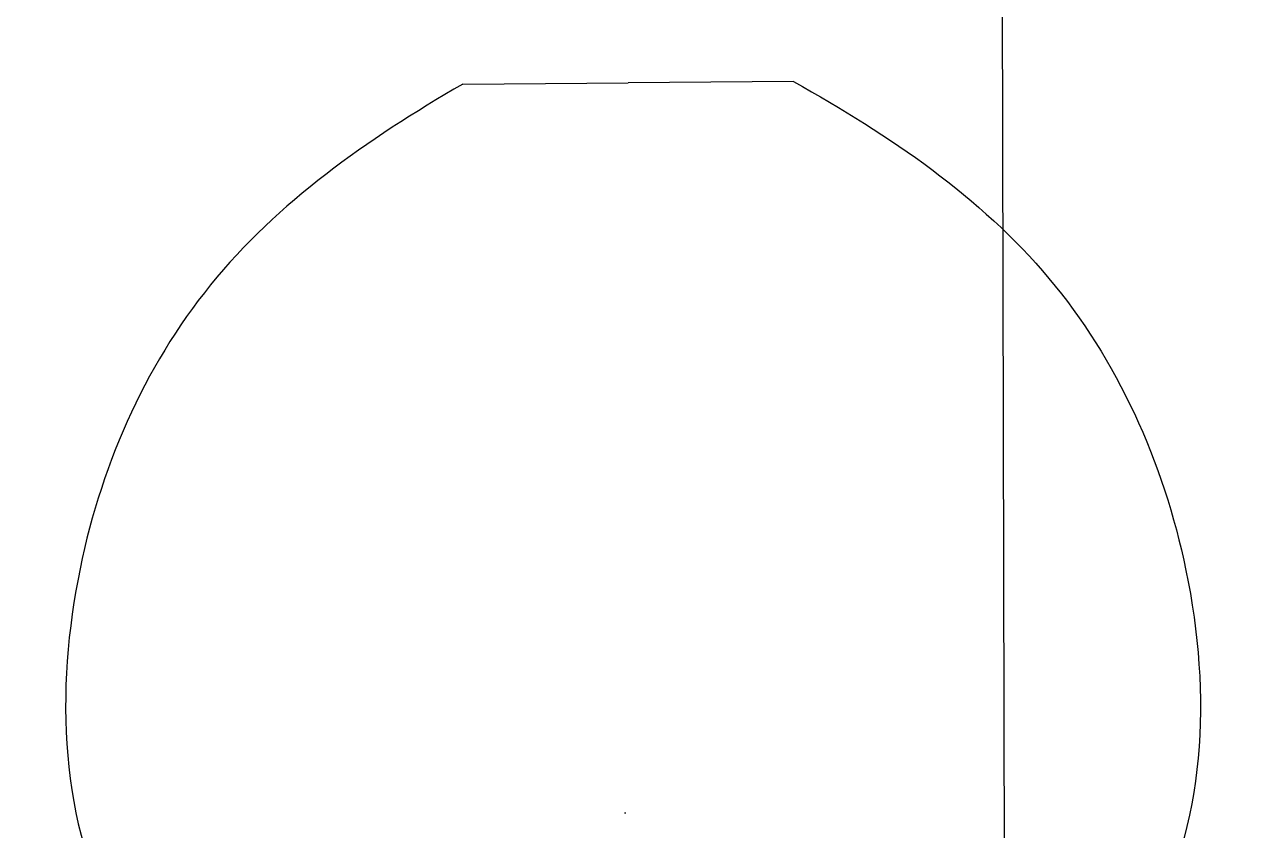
# Model space of a CAD drawing. Header units: metres. Extents: x 324293 to 653279, y 3585589 to 7191434.
# Drawn here: x 334583.2607 to 334583.725, y 3600499.9259 to 3600500.2284 of the extents above; entities that cross this region are included whole.
import ezdxf

# ---------------------------------------------------------------- set-up
doc = ezdxf.new("R2010")
doc.units = ezdxf.units.M
doc.layers.add('cahman', color=80, linetype='Continuous')
doc.layers.add('Tir bargh', color=10, linetype='Continuous')
pattern_1 = [(37.949870306, (28282.7474, -2517.6114), (-0.0781201379, 1.9262697745), [0, -1.52, 0, -1.7, 0, -1.625]), (7.94987031, (28282.7474, -2517.6114), (1.7475636851, 2.8359547187), [0, -0.82, 0, -1.37, 0, -0.525]), (327.949870306, (28281.5175, -2517.6211), (3.1140014368, 0.0301099917), [0, -0.5, 0, -1.8, 0, -2.35]), (317.94987031, (28281.5175, -2517.621), (2.9991427517, 0.901251527), [0, -0.25, 0, -1.18, 0, -1.35])]

# ---------------------------------------------------------------- blocks, each defined once
blk = doc.blocks.new('E')
at = {"layer": 'Tir bargh'}
for p, q in [((-0.07015, 5.44776), (-0.07436, 4.66203)), ((-0.87462, 5.25246), (-0.85153, 5.25246)), ((-0.82844, 5.25246), (-0.85153, 5.25246))]:
    blk.add_line(p, q, dxfattribs=at)
for points in [[(-0.87462, 5.25246, -0.28802), (-0.88809, 5.24478, -0.28802), (-0.91298, 5.22766, -0.28802), (-0.93305, 5.18308, -0.28802), (-0.93073, 5.13117, -0.28802), (-0.89013, 5.10358, -0.28802), (-0.86325, 5.10253, -0.28802), (-0.85153, 5.10207, -0.28802)], [(-0.82844, 5.25246, -0.28802), (-0.81497, 5.24478, -0.28802), (-0.79008, 5.22766, -0.28802), (-0.77001, 5.18308, -0.28802), (-0.77233, 5.13117, -0.28802), (-0.81293, 5.10358, -0.28802), (-0.83981, 5.10253, -0.28802), (-0.85153, 5.10207, -0.28802)]]:
    blk.add_open_spline(points, degree=3, knots=[0.28987, 0.28987, 0.28987, 0.28987, 0.908816, 1.521914, 2.211913, 2.829368, 3.306397, 3.306397, 3.306397, 3.306397], dxfattribs=at)
at = {"layer": 'Tir bargh', "invisible_edges": 15}
for points in [[(-0.87349, 5.25246, -0.28089), (-0.88262, 5.24668, -0.27792), (-0.88404, 5.24668, -0.28461), (-0.87449, 5.25246, -0.28561)], [(-0.87449, 5.25246, -0.28561), (-0.88404, 5.24668, -0.28461), (-0.88404, 5.24668, -0.29144), (-0.87449, 5.25246, -0.29044)], [(-0.87449, 5.25246, -0.29044), (-0.88404, 5.24668, -0.29144), (-0.88262, 5.24668, -0.29813), (-0.87349, 5.25246, -0.29516)], [(-0.87153, 5.25246, -0.27648), (-0.87984, 5.24668, -0.27168), (-0.88262, 5.24668, -0.27792), (-0.87349, 5.25246, -0.28089)], [(-0.87349, 5.25246, -0.29516), (-0.88262, 5.24668, -0.29813), (-0.87984, 5.24668, -0.30437), (-0.87153, 5.25246, -0.29957)], [(-0.86869, 5.25246, -0.27257), (-0.87583, 5.24668, -0.26615), (-0.87984, 5.24668, -0.27168), (-0.87153, 5.25246, -0.27648)], [(-0.87153, 5.25246, -0.29957), (-0.87984, 5.24668, -0.30437), (-0.87583, 5.24668, -0.3099), (-0.86869, 5.25246, -0.30348)], [(-0.8651, 5.25246, -0.26934), (-0.87075, 5.24668, -0.26158), (-0.87583, 5.24668, -0.26615), (-0.86869, 5.25246, -0.27257)], [(-0.86869, 5.25246, -0.30348), (-0.87583, 5.24668, -0.3099), (-0.87075, 5.24668, -0.31447), (-0.8651, 5.25246, -0.30671)], [(-0.86092, 5.25246, -0.26693), (-0.86483, 5.24668, -0.25816), (-0.87075, 5.24668, -0.26158), (-0.8651, 5.25246, -0.26934)], [(-0.8651, 5.25246, -0.30671), (-0.87075, 5.24668, -0.31447), (-0.86483, 5.24668, -0.31789), (-0.86092, 5.25246, -0.30912)], [(-0.85633, 5.25246, -0.26544), (-0.85833, 5.24668, -0.25605), (-0.86483, 5.24668, -0.25816), (-0.86092, 5.25246, -0.26693)], [(-0.86092, 5.25246, -0.30912), (-0.86483, 5.24668, -0.31789), (-0.85833, 5.24668, -0.32), (-0.85633, 5.25246, -0.31061)], [(-0.85153, 5.25246, -0.26493), (-0.85153, 5.24668, -0.25533), (-0.85833, 5.24668, -0.25605), (-0.85633, 5.25246, -0.26544)], [(-0.85633, 5.25246, -0.31061), (-0.85833, 5.24668, -0.32), (-0.85153, 5.24668, -0.32072), (-0.85153, 5.25246, -0.31112)], [(-0.85153, 5.25246, -0.31112), (-0.85153, 5.24668, -0.32072), (-0.84473, 5.24668, -0.32), (-0.84673, 5.25246, -0.31061)], [(-0.84673, 5.25246, -0.26544), (-0.84473, 5.24668, -0.25605), (-0.85153, 5.24668, -0.25533), (-0.85153, 5.25246, -0.26493)], [(-0.84673, 5.25246, -0.31061), (-0.84473, 5.24668, -0.32), (-0.83823, 5.24668, -0.31789), (-0.84214, 5.25246, -0.30912)], [(-0.84214, 5.25246, -0.26693), (-0.83823, 5.24668, -0.25816), (-0.84473, 5.24668, -0.25605), (-0.84673, 5.25246, -0.26544)], [(-0.84214, 5.25246, -0.30912), (-0.83823, 5.24668, -0.31789), (-0.83231, 5.24668, -0.31447), (-0.83796, 5.25246, -0.30671)], [(-0.83796, 5.25246, -0.26934), (-0.83231, 5.24668, -0.26158), (-0.83823, 5.24668, -0.25816), (-0.84214, 5.25246, -0.26693)], [(-0.83796, 5.25246, -0.30671), (-0.83231, 5.24668, -0.31447), (-0.82724, 5.24668, -0.3099), (-0.83437, 5.25246, -0.30348)], [(-0.83437, 5.25246, -0.27257), (-0.82724, 5.24668, -0.26615), (-0.83231, 5.24668, -0.26158), (-0.83796, 5.25246, -0.26934)], [(-0.83437, 5.25246, -0.30348), (-0.82724, 5.24668, -0.3099), (-0.82322, 5.24668, -0.30437), (-0.83153, 5.25246, -0.29957)], [(-0.83153, 5.25246, -0.27648), (-0.82322, 5.24668, -0.27168), (-0.82724, 5.24668, -0.26615), (-0.83437, 5.25246, -0.27257)], [(-0.83153, 5.25246, -0.29957), (-0.82322, 5.24668, -0.30437), (-0.82044, 5.24668, -0.29813), (-0.82957, 5.25246, -0.29516)], [(-0.82957, 5.25246, -0.28089), (-0.82044, 5.24668, -0.27792), (-0.82322, 5.24668, -0.27168), (-0.83153, 5.25246, -0.27648)], [(-0.82957, 5.25246, -0.29516), (-0.82044, 5.24668, -0.29813), (-0.81902, 5.24668, -0.29144), (-0.82857, 5.25246, -0.29044)], [(-0.82857, 5.25246, -0.28561), (-0.81902, 5.24668, -0.28461), (-0.82044, 5.24668, -0.27792), (-0.82957, 5.25246, -0.28089)], [(-0.82857, 5.25246, -0.29044), (-0.81902, 5.24668, -0.29144), (-0.81902, 5.24668, -0.28461), (-0.82857, 5.25246, -0.28561)], [(-0.88262, 5.24668, -0.27792), (-0.89139, 5.24031, -0.27507), (-0.89321, 5.24031, -0.28364), (-0.88404, 5.24668, -0.28461)], [(-0.88404, 5.24668, -0.28461), (-0.89321, 5.24031, -0.28364), (-0.89321, 5.24031, -0.29241), (-0.88404, 5.24668, -0.29144)], [(-0.88404, 5.24668, -0.29144), (-0.89321, 5.24031, -0.29241), (-0.89139, 5.24031, -0.30097), (-0.88262, 5.24668, -0.29813)], [(-0.87984, 5.24668, -0.27168), (-0.88782, 5.24031, -0.26707), (-0.89139, 5.24031, -0.27507), (-0.88262, 5.24668, -0.27792)], [(-0.88262, 5.24668, -0.29813), (-0.89139, 5.24031, -0.30097), (-0.88782, 5.24031, -0.30898), (-0.87984, 5.24668, -0.30437)], [(-0.87583, 5.24668, -0.26615), (-0.88267, 5.24031, -0.25998), (-0.88782, 5.24031, -0.26707), (-0.87984, 5.24668, -0.27168)], [(-0.87984, 5.24668, -0.30437), (-0.88782, 5.24031, -0.30898), (-0.88267, 5.24031, -0.31607), (-0.87583, 5.24668, -0.3099)], [(-0.87075, 5.24668, -0.26158), (-0.87616, 5.24031, -0.25412), (-0.88267, 5.24031, -0.25998), (-0.87583, 5.24668, -0.26615)], [(-0.87583, 5.24668, -0.3099), (-0.88267, 5.24031, -0.31607), (-0.87616, 5.24031, -0.32193), (-0.87075, 5.24668, -0.31447)], [(-0.86483, 5.24668, -0.25816), (-0.86858, 5.24031, -0.24974), (-0.87616, 5.24031, -0.25412), (-0.87075, 5.24668, -0.26158)], [(-0.87075, 5.24668, -0.31447), (-0.87616, 5.24031, -0.32193), (-0.86858, 5.24031, -0.32631), (-0.86483, 5.24668, -0.31789)], [(-0.85833, 5.24668, -0.25605), (-0.86024, 5.24031, -0.24703), (-0.86858, 5.24031, -0.24974), (-0.86483, 5.24668, -0.25816)], [(-0.86483, 5.24668, -0.31789), (-0.86858, 5.24031, -0.32631), (-0.86024, 5.24031, -0.32902), (-0.85833, 5.24668, -0.32)], [(-0.85153, 5.24668, -0.25533), (-0.85153, 5.24031, -0.24612), (-0.86024, 5.24031, -0.24703), (-0.85833, 5.24668, -0.25605)], [(-0.85833, 5.24668, -0.32), (-0.86024, 5.24031, -0.32902), (-0.85153, 5.24031, -0.32993), (-0.85153, 5.24668, -0.32072)], [(-0.85153, 5.24668, -0.32072), (-0.85153, 5.24031, -0.32993), (-0.84282, 5.24031, -0.32902), (-0.84473, 5.24668, -0.32)], [(-0.84473, 5.24668, -0.25605), (-0.84282, 5.24031, -0.24703), (-0.85153, 5.24031, -0.24612), (-0.85153, 5.24668, -0.25533)], [(-0.84473, 5.24668, -0.32), (-0.84282, 5.24031, -0.32902), (-0.83448, 5.24031, -0.32631), (-0.83823, 5.24668, -0.31789)], [(-0.83823, 5.24668, -0.25816), (-0.83448, 5.24031, -0.24974), (-0.84282, 5.24031, -0.24703), (-0.84473, 5.24668, -0.25605)], [(-0.83823, 5.24668, -0.31789), (-0.83448, 5.24031, -0.32631), (-0.8269, 5.24031, -0.32193), (-0.83231, 5.24668, -0.31447)], [(-0.83231, 5.24668, -0.26158), (-0.8269, 5.24031, -0.25412), (-0.83448, 5.24031, -0.24974), (-0.83823, 5.24668, -0.25816)], [(-0.83231, 5.24668, -0.31447), (-0.8269, 5.24031, -0.32193), (-0.82039, 5.24031, -0.31607), (-0.82724, 5.24668, -0.3099)], [(-0.82724, 5.24668, -0.26615), (-0.82039, 5.24031, -0.25998), (-0.8269, 5.24031, -0.25412), (-0.83231, 5.24668, -0.26158)], [(-0.82724, 5.24668, -0.3099), (-0.82039, 5.24031, -0.31607), (-0.81524, 5.24031, -0.30898), (-0.82322, 5.24668, -0.30437)], [(-0.82322, 5.24668, -0.27168), (-0.81524, 5.24031, -0.26707), (-0.82039, 5.24031, -0.25998), (-0.82724, 5.24668, -0.26615)], [(-0.82322, 5.24668, -0.30437), (-0.81524, 5.24031, -0.30898), (-0.81167, 5.24031, -0.30097), (-0.82044, 5.24668, -0.29813)], [(-0.82044, 5.24668, -0.27792), (-0.81167, 5.24031, -0.27507), (-0.81524, 5.24031, -0.26707), (-0.82322, 5.24668, -0.27168)], [(-0.82044, 5.24668, -0.29813), (-0.81167, 5.24031, -0.30097), (-0.80985, 5.24031, -0.29241), (-0.81902, 5.24668, -0.29144)], [(-0.81902, 5.24668, -0.28461), (-0.80985, 5.24031, -0.28364), (-0.81167, 5.24031, -0.27507), (-0.82044, 5.24668, -0.27792)], [(-0.81902, 5.24668, -0.29144), (-0.80985, 5.24031, -0.29241), (-0.80985, 5.24031, -0.28364), (-0.81902, 5.24668, -0.28461)], [(-0.89139, 5.24031, -0.27507), (-0.89958, 5.23315, -0.27241), (-0.90177, 5.23315, -0.28274), (-0.89321, 5.24031, -0.28364)], [(-0.89321, 5.24031, -0.28364), (-0.90177, 5.23315, -0.28274), (-0.90177, 5.23315, -0.29331), (-0.89321, 5.24031, -0.29241)], [(-0.89321, 5.24031, -0.29241), (-0.90177, 5.23315, -0.29331), (-0.89958, 5.23315, -0.30364), (-0.89139, 5.24031, -0.30097)], [(-0.88782, 5.24031, -0.26707), (-0.89528, 5.23315, -0.26276), (-0.89958, 5.23315, -0.27241), (-0.89139, 5.24031, -0.27507)], [(-0.89139, 5.24031, -0.30097), (-0.89958, 5.23315, -0.30364), (-0.89528, 5.23315, -0.31328), (-0.88782, 5.24031, -0.30898)], [(-0.88267, 5.24031, -0.25998), (-0.88907, 5.23315, -0.25422), (-0.89528, 5.23315, -0.26276), (-0.88782, 5.24031, -0.26707)], [(-0.88782, 5.24031, -0.30898), (-0.89528, 5.23315, -0.31328), (-0.88907, 5.23315, -0.32183), (-0.88267, 5.24031, -0.31607)], [(-0.87616, 5.24031, -0.25412), (-0.88123, 5.23315, -0.24715), (-0.88907, 5.23315, -0.25422), (-0.88267, 5.24031, -0.25998)], [(-0.88267, 5.24031, -0.31607), (-0.88907, 5.23315, -0.32183), (-0.88123, 5.23315, -0.3289), (-0.87616, 5.24031, -0.32193)], [(-0.86858, 5.24031, -0.24974), (-0.87208, 5.23315, -0.24187), (-0.88123, 5.23315, -0.24715), (-0.87616, 5.24031, -0.25412)], [(-0.87616, 5.24031, -0.32193), (-0.88123, 5.23315, -0.3289), (-0.87208, 5.23315, -0.33418), (-0.86858, 5.24031, -0.32631)], [(-0.86024, 5.24031, -0.24703), (-0.86203, 5.23315, -0.23861), (-0.87208, 5.23315, -0.24187), (-0.86858, 5.24031, -0.24974)], [(-0.86858, 5.24031, -0.32631), (-0.87208, 5.23315, -0.33418), (-0.86203, 5.23315, -0.33744), (-0.86024, 5.24031, -0.32902)], [(-0.85153, 5.24031, -0.24612), (-0.85153, 5.23315, -0.2375), (-0.86203, 5.23315, -0.23861), (-0.86024, 5.24031, -0.24703)], [(-0.86024, 5.24031, -0.32902), (-0.86203, 5.23315, -0.33744), (-0.85153, 5.23315, -0.33854), (-0.85153, 5.24031, -0.32993)], [(-0.85153, 5.24031, -0.32993), (-0.85153, 5.23315, -0.33854), (-0.84103, 5.23315, -0.33744), (-0.84282, 5.24031, -0.32902)], [(-0.84282, 5.24031, -0.24703), (-0.84103, 5.23315, -0.23861), (-0.85153, 5.23315, -0.2375), (-0.85153, 5.24031, -0.24612)], [(-0.84282, 5.24031, -0.32902), (-0.84103, 5.23315, -0.33744), (-0.83098, 5.23315, -0.33418), (-0.83448, 5.24031, -0.32631)], [(-0.83448, 5.24031, -0.24974), (-0.83098, 5.23315, -0.24187), (-0.84103, 5.23315, -0.23861), (-0.84282, 5.24031, -0.24703)], [(-0.83448, 5.24031, -0.32631), (-0.83098, 5.23315, -0.33418), (-0.82184, 5.23315, -0.3289), (-0.8269, 5.24031, -0.32193)], [(-0.8269, 5.24031, -0.25412), (-0.82184, 5.23315, -0.24715), (-0.83098, 5.23315, -0.24187), (-0.83448, 5.24031, -0.24974)], [(-0.8269, 5.24031, -0.32193), (-0.82184, 5.23315, -0.3289), (-0.81399, 5.23315, -0.32183), (-0.82039, 5.24031, -0.31607)], [(-0.82039, 5.24031, -0.25998), (-0.81399, 5.23315, -0.25422), (-0.82184, 5.23315, -0.24715), (-0.8269, 5.24031, -0.25412)], [(-0.82039, 5.24031, -0.31607), (-0.81399, 5.23315, -0.32183), (-0.80778, 5.23315, -0.31328), (-0.81524, 5.24031, -0.30898)], [(-0.81524, 5.24031, -0.26707), (-0.80778, 5.23315, -0.26276), (-0.81399, 5.23315, -0.25422), (-0.82039, 5.24031, -0.25998)], [(-0.81524, 5.24031, -0.30898), (-0.80778, 5.23315, -0.31328), (-0.80348, 5.23315, -0.30364), (-0.81167, 5.24031, -0.30097)], [(-0.81167, 5.24031, -0.27507), (-0.80348, 5.23315, -0.27241), (-0.80778, 5.23315, -0.26276), (-0.81524, 5.24031, -0.26707)], [(-0.81167, 5.24031, -0.30097), (-0.80348, 5.23315, -0.30364), (-0.80129, 5.23315, -0.29331), (-0.80985, 5.24031, -0.29241)], [(-0.80985, 5.24031, -0.28364), (-0.80129, 5.23315, -0.28274), (-0.80348, 5.23315, -0.27241), (-0.81167, 5.24031, -0.27507)], [(-0.80985, 5.24031, -0.29241), (-0.80129, 5.23315, -0.29331), (-0.80129, 5.23315, -0.28274), (-0.80985, 5.24031, -0.28364)], [(-0.89958, 5.23315, -0.27241), (-0.90692, 5.22504, -0.27003), (-0.90946, 5.22504, -0.28194), (-0.90177, 5.23315, -0.28274)], [(-0.90177, 5.23315, -0.28274), (-0.90946, 5.22504, -0.28194), (-0.90946, 5.22504, -0.29411), (-0.90177, 5.23315, -0.29331)], [(-0.90177, 5.23315, -0.29331), (-0.90946, 5.22504, -0.29411), (-0.90692, 5.22504, -0.30602), (-0.89958, 5.23315, -0.30364)], [(-0.89528, 5.23315, -0.26276), (-0.90197, 5.22504, -0.2589), (-0.90692, 5.22504, -0.27003), (-0.89958, 5.23315, -0.27241)], [(-0.89958, 5.23315, -0.30364), (-0.90692, 5.22504, -0.30602), (-0.90197, 5.22504, -0.31715), (-0.89528, 5.23315, -0.31328)], [(-0.88907, 5.23315, -0.25422), (-0.89481, 5.22504, -0.24905), (-0.90197, 5.22504, -0.2589), (-0.89528, 5.23315, -0.26276)], [(-0.89528, 5.23315, -0.31328), (-0.90197, 5.22504, -0.31715), (-0.89481, 5.22504, -0.327), (-0.88907, 5.23315, -0.32183)], [(-0.88123, 5.23315, -0.24715), (-0.88577, 5.22504, -0.2409), (-0.89481, 5.22504, -0.24905), (-0.88907, 5.23315, -0.25422)], [(-0.88907, 5.23315, -0.32183), (-0.89481, 5.22504, -0.327), (-0.88577, 5.22504, -0.33515), (-0.88123, 5.23315, -0.3289)], [(-0.87208, 5.23315, -0.24187), (-0.87522, 5.22504, -0.23482), (-0.88577, 5.22504, -0.2409), (-0.88123, 5.23315, -0.24715)], [(-0.88123, 5.23315, -0.3289), (-0.88577, 5.22504, -0.33515), (-0.87522, 5.22504, -0.34123), (-0.87208, 5.23315, -0.33418)], [(-0.86203, 5.23315, -0.23861), (-0.86364, 5.22504, -0.23105), (-0.87522, 5.22504, -0.23482), (-0.87208, 5.23315, -0.24187)], [(-0.87208, 5.23315, -0.33418), (-0.87522, 5.22504, -0.34123), (-0.86364, 5.22504, -0.345), (-0.86203, 5.23315, -0.33744)], [(-0.85153, 5.23315, -0.2375), (-0.85153, 5.22504, -0.22978), (-0.86364, 5.22504, -0.23105), (-0.86203, 5.23315, -0.23861)], [(-0.86203, 5.23315, -0.33744), (-0.86364, 5.22504, -0.345), (-0.85153, 5.22504, -0.34627), (-0.85153, 5.23315, -0.33854)], [(-0.85153, 5.23315, -0.33854), (-0.85153, 5.22504, -0.34627), (-0.83942, 5.22504, -0.345), (-0.84103, 5.23315, -0.33744)], [(-0.84103, 5.23315, -0.23861), (-0.83942, 5.22504, -0.23105), (-0.85153, 5.22504, -0.22978), (-0.85153, 5.23315, -0.2375)], [(-0.84103, 5.23315, -0.33744), (-0.83942, 5.22504, -0.345), (-0.82784, 5.22504, -0.34123), (-0.83098, 5.23315, -0.33418)], [(-0.83098, 5.23315, -0.24187), (-0.82784, 5.22504, -0.23482), (-0.83942, 5.22504, -0.23105), (-0.84103, 5.23315, -0.23861)], [(-0.83098, 5.23315, -0.33418), (-0.82784, 5.22504, -0.34123), (-0.81729, 5.22504, -0.33515), (-0.82184, 5.23315, -0.3289)], [(-0.82184, 5.23315, -0.24715), (-0.81729, 5.22504, -0.2409), (-0.82784, 5.22504, -0.23482), (-0.83098, 5.23315, -0.24187)], [(-0.82184, 5.23315, -0.3289), (-0.81729, 5.22504, -0.33515), (-0.80825, 5.22504, -0.327), (-0.81399, 5.23315, -0.32183)], [(-0.81399, 5.23315, -0.25422), (-0.80825, 5.22504, -0.24905), (-0.81729, 5.22504, -0.2409), (-0.82184, 5.23315, -0.24715)], [(-0.81399, 5.23315, -0.32183), (-0.80825, 5.22504, -0.327), (-0.80109, 5.22504, -0.31715), (-0.80778, 5.23315, -0.31328)], [(-0.80778, 5.23315, -0.26276), (-0.80109, 5.22504, -0.2589), (-0.80825, 5.22504, -0.24905), (-0.81399, 5.23315, -0.25422)], [(-0.80778, 5.23315, -0.31328), (-0.80109, 5.22504, -0.31715), (-0.79614, 5.22504, -0.30602), (-0.80348, 5.23315, -0.30364)], [(-0.80348, 5.23315, -0.27241), (-0.79614, 5.22504, -0.27003), (-0.80109, 5.22504, -0.2589), (-0.80778, 5.23315, -0.26276)], [(-0.80348, 5.23315, -0.30364), (-0.79614, 5.22504, -0.30602), (-0.7936, 5.22504, -0.29411), (-0.80129, 5.23315, -0.29331)], [(-0.80129, 5.23315, -0.28274), (-0.7936, 5.22504, -0.28194), (-0.79614, 5.22504, -0.27003), (-0.80348, 5.23315, -0.27241)], [(-0.80129, 5.23315, -0.29331), (-0.7936, 5.22504, -0.29411), (-0.7936, 5.22504, -0.28194), (-0.80129, 5.23315, -0.28274)], [(-0.90692, 5.22504, -0.27003), (-0.91317, 5.21596, -0.268), (-0.91598, 5.21596, -0.28125), (-0.90946, 5.22504, -0.28194)], [(-0.90946, 5.22504, -0.28194), (-0.91598, 5.21596, -0.28125), (-0.91598, 5.21596, -0.2948), (-0.90946, 5.22504, -0.29411)], [(-0.90946, 5.22504, -0.29411), (-0.91598, 5.21596, -0.2948), (-0.91317, 5.21596, -0.30805), (-0.90692, 5.22504, -0.30602)], [(-0.90197, 5.22504, -0.2589), (-0.90765, 5.21596, -0.25562), (-0.91317, 5.21596, -0.268), (-0.90692, 5.22504, -0.27003)], [(-0.90692, 5.22504, -0.30602), (-0.91317, 5.21596, -0.30805), (-0.90765, 5.21596, -0.32043), (-0.90197, 5.22504, -0.31715)], [(-0.89481, 5.22504, -0.24905), (-0.89969, 5.21596, -0.24466), (-0.90765, 5.21596, -0.25562), (-0.90197, 5.22504, -0.2589)], [(-0.90197, 5.22504, -0.31715), (-0.90765, 5.21596, -0.32043), (-0.89969, 5.21596, -0.33139), (-0.89481, 5.22504, -0.327)], [(-0.88577, 5.22504, -0.2409), (-0.88962, 5.21596, -0.23559), (-0.89969, 5.21596, -0.24466), (-0.89481, 5.22504, -0.24905)], [(-0.89481, 5.22504, -0.327), (-0.89969, 5.21596, -0.33139), (-0.88962, 5.21596, -0.34045), (-0.88577, 5.22504, -0.33515)], [(-0.87522, 5.22504, -0.23482), (-0.87789, 5.21596, -0.22882), (-0.88962, 5.21596, -0.23559), (-0.88577, 5.22504, -0.2409)], [(-0.88577, 5.22504, -0.33515), (-0.88962, 5.21596, -0.34045), (-0.87789, 5.21596, -0.34723), (-0.87522, 5.22504, -0.34123)], [(-0.86364, 5.22504, -0.23105), (-0.865, 5.21596, -0.22463), (-0.87789, 5.21596, -0.22882), (-0.87522, 5.22504, -0.23482)], [(-0.87522, 5.22504, -0.34123), (-0.87789, 5.21596, -0.34723), (-0.865, 5.21596, -0.35142), (-0.86364, 5.22504, -0.345)], [(-0.85153, 5.22504, -0.22978), (-0.85153, 5.21596, -0.22322), (-0.865, 5.21596, -0.22463), (-0.86364, 5.22504, -0.23105)], [(-0.86364, 5.22504, -0.345), (-0.865, 5.21596, -0.35142), (-0.85153, 5.21596, -0.35283), (-0.85153, 5.22504, -0.34627)], [(-0.85153, 5.22504, -0.34627), (-0.85153, 5.21596, -0.35283), (-0.83806, 5.21596, -0.35142), (-0.83942, 5.22504, -0.345)], [(-0.83942, 5.22504, -0.23105), (-0.83806, 5.21596, -0.22463), (-0.85153, 5.21596, -0.22322), (-0.85153, 5.22504, -0.22978)], [(-0.83942, 5.22504, -0.345), (-0.83806, 5.21596, -0.35142), (-0.82517, 5.21596, -0.34723), (-0.82784, 5.22504, -0.34123)], [(-0.82784, 5.22504, -0.23482), (-0.82517, 5.21596, -0.22882), (-0.83806, 5.21596, -0.22463), (-0.83942, 5.22504, -0.23105)], [(-0.82784, 5.22504, -0.34123), (-0.82517, 5.21596, -0.34723), (-0.81344, 5.21596, -0.34045), (-0.81729, 5.22504, -0.33515)], [(-0.81729, 5.22504, -0.2409), (-0.81344, 5.21596, -0.23559), (-0.82517, 5.21596, -0.22882), (-0.82784, 5.22504, -0.23482)], [(-0.81729, 5.22504, -0.33515), (-0.81344, 5.21596, -0.34045), (-0.80337, 5.21596, -0.33139), (-0.80825, 5.22504, -0.327)], [(-0.80825, 5.22504, -0.24905), (-0.80337, 5.21596, -0.24466), (-0.81344, 5.21596, -0.23559), (-0.81729, 5.22504, -0.2409)], [(-0.80825, 5.22504, -0.327), (-0.80337, 5.21596, -0.33139), (-0.79541, 5.21596, -0.32043), (-0.80109, 5.22504, -0.31715)], [(-0.80109, 5.22504, -0.2589), (-0.79541, 5.21596, -0.25562), (-0.80337, 5.21596, -0.24466), (-0.80825, 5.22504, -0.24905)], [(-0.80109, 5.22504, -0.31715), (-0.79541, 5.21596, -0.32043), (-0.7899, 5.21596, -0.30805), (-0.79614, 5.22504, -0.30602)], [(-0.79614, 5.22504, -0.27003), (-0.7899, 5.21596, -0.268), (-0.79541, 5.21596, -0.25562), (-0.80109, 5.22504, -0.2589)], [(-0.79614, 5.22504, -0.30602), (-0.7899, 5.21596, -0.30805), (-0.78708, 5.21596, -0.2948), (-0.7936, 5.22504, -0.29411)], [(-0.7936, 5.22504, -0.28194), (-0.78708, 5.21596, -0.28125), (-0.7899, 5.21596, -0.268), (-0.79614, 5.22504, -0.27003)], [(-0.7936, 5.22504, -0.29411), (-0.78708, 5.21596, -0.2948), (-0.78708, 5.21596, -0.28125), (-0.7936, 5.22504, -0.28194)], [(-0.91317, 5.21596, -0.268), (-0.91823, 5.20611, -0.26635), (-0.92128, 5.20611, -0.28069), (-0.91598, 5.21596, -0.28125)], [(-0.91598, 5.21596, -0.28125), (-0.92128, 5.20611, -0.28069), (-0.92128, 5.20611, -0.29536), (-0.91598, 5.21596, -0.2948)], [(-0.91598, 5.21596, -0.2948), (-0.92128, 5.20611, -0.29536), (-0.91823, 5.20611, -0.3097), (-0.91317, 5.21596, -0.30805)], [(-0.90765, 5.21596, -0.25562), (-0.91227, 5.20611, -0.25296), (-0.91823, 5.20611, -0.26635), (-0.91317, 5.21596, -0.268)], [(-0.91317, 5.21596, -0.30805), (-0.91823, 5.20611, -0.3097), (-0.91227, 5.20611, -0.32309), (-0.90765, 5.21596, -0.32043)], [(-0.89969, 5.21596, -0.24466), (-0.90365, 5.20611, -0.2411), (-0.91227, 5.20611, -0.25296), (-0.90765, 5.21596, -0.25562)], [(-0.90765, 5.21596, -0.32043), (-0.91227, 5.20611, -0.32309), (-0.90365, 5.20611, -0.33495), (-0.89969, 5.21596, -0.33139)], [(-0.88962, 5.21596, -0.23559), (-0.89275, 5.20611, -0.23129), (-0.90365, 5.20611, -0.2411), (-0.89969, 5.21596, -0.24466)], [(-0.89969, 5.21596, -0.33139), (-0.90365, 5.20611, -0.33495), (-0.89275, 5.20611, -0.34476), (-0.88962, 5.21596, -0.34045)], [(-0.87789, 5.21596, -0.22882), (-0.88006, 5.20611, -0.22395), (-0.89275, 5.20611, -0.23129), (-0.88962, 5.21596, -0.23559)], [(-0.88962, 5.21596, -0.34045), (-0.89275, 5.20611, -0.34476), (-0.88006, 5.20611, -0.35209), (-0.87789, 5.21596, -0.34723)], [(-0.865, 5.21596, -0.22463), (-0.86611, 5.20611, -0.21942), (-0.88006, 5.20611, -0.22395), (-0.87789, 5.21596, -0.22882)], [(-0.87789, 5.21596, -0.34723), (-0.88006, 5.20611, -0.35209), (-0.86611, 5.20611, -0.35663), (-0.865, 5.21596, -0.35142)], [(-0.85153, 5.21596, -0.22322), (-0.85153, 5.20611, -0.21789), (-0.86611, 5.20611, -0.21942), (-0.865, 5.21596, -0.22463)], [(-0.865, 5.21596, -0.35142), (-0.86611, 5.20611, -0.35663), (-0.85153, 5.20611, -0.35816), (-0.85153, 5.21596, -0.35283)], [(-0.85153, 5.21596, -0.35283), (-0.85153, 5.20611, -0.35816), (-0.83695, 5.20611, -0.35663), (-0.83806, 5.21596, -0.35142)], [(-0.83806, 5.21596, -0.22463), (-0.83695, 5.20611, -0.21942), (-0.85153, 5.20611, -0.21789), (-0.85153, 5.21596, -0.22322)], [(-0.83806, 5.21596, -0.35142), (-0.83695, 5.20611, -0.35663), (-0.823, 5.20611, -0.35209), (-0.82517, 5.21596, -0.34723)], [(-0.82517, 5.21596, -0.22882), (-0.823, 5.20611, -0.22395), (-0.83695, 5.20611, -0.21942), (-0.83806, 5.21596, -0.22463)], [(-0.82517, 5.21596, -0.34723), (-0.823, 5.20611, -0.35209), (-0.81031, 5.20611, -0.34476), (-0.81344, 5.21596, -0.34045)], [(-0.81344, 5.21596, -0.23559), (-0.81031, 5.20611, -0.23129), (-0.823, 5.20611, -0.22395), (-0.82517, 5.21596, -0.22882)], [(-0.81344, 5.21596, -0.34045), (-0.81031, 5.20611, -0.34476), (-0.79941, 5.20611, -0.33495), (-0.80337, 5.21596, -0.33139)], [(-0.80337, 5.21596, -0.24466), (-0.79941, 5.20611, -0.2411), (-0.81031, 5.20611, -0.23129), (-0.81344, 5.21596, -0.23559)], [(-0.80337, 5.21596, -0.33139), (-0.79941, 5.20611, -0.33495), (-0.79079, 5.20611, -0.32309), (-0.79541, 5.21596, -0.32043)], [(-0.79541, 5.21596, -0.25562), (-0.79079, 5.20611, -0.25296), (-0.79941, 5.20611, -0.2411), (-0.80337, 5.21596, -0.24466)], [(-0.79541, 5.21596, -0.32043), (-0.79079, 5.20611, -0.32309), (-0.78483, 5.20611, -0.3097), (-0.7899, 5.21596, -0.30805)], [(-0.7899, 5.21596, -0.268), (-0.78483, 5.20611, -0.26635), (-0.79079, 5.20611, -0.25296), (-0.79541, 5.21596, -0.25562)], [(-0.7899, 5.21596, -0.30805), (-0.78483, 5.20611, -0.3097), (-0.78178, 5.20611, -0.29536), (-0.78708, 5.21596, -0.2948)], [(-0.78708, 5.21596, -0.28125), (-0.78178, 5.20611, -0.28069), (-0.78483, 5.20611, -0.26635), (-0.7899, 5.21596, -0.268)], [(-0.78708, 5.21596, -0.2948), (-0.78178, 5.20611, -0.29536), (-0.78178, 5.20611, -0.28069), (-0.78708, 5.21596, -0.28125)], [(-0.91823, 5.20611, -0.26635), (-0.92213, 5.19569, -0.26509), (-0.92536, 5.19569, -0.28027), (-0.92128, 5.20611, -0.28069)], [(-0.92128, 5.20611, -0.28069), (-0.92536, 5.19569, -0.28027), (-0.92536, 5.19569, -0.29578), (-0.92128, 5.20611, -0.29536)], [(-0.92128, 5.20611, -0.29536), (-0.92536, 5.19569, -0.29578), (-0.92213, 5.19569, -0.31096), (-0.91823, 5.20611, -0.3097)], [(-0.91227, 5.20611, -0.25296), (-0.91582, 5.19569, -0.25091), (-0.92213, 5.19569, -0.26509), (-0.91823, 5.20611, -0.26635)], [(-0.91823, 5.20611, -0.3097), (-0.92213, 5.19569, -0.31096), (-0.91582, 5.19569, -0.32514), (-0.91227, 5.20611, -0.32309)], [(-0.90365, 5.20611, -0.2411), (-0.9067, 5.19569, -0.23835), (-0.91582, 5.19569, -0.25091), (-0.91227, 5.20611, -0.25296)], [(-0.91227, 5.20611, -0.32309), (-0.91582, 5.19569, -0.32514), (-0.9067, 5.19569, -0.3377), (-0.90365, 5.20611, -0.33495)], [(-0.89275, 5.20611, -0.23129), (-0.89516, 5.19569, -0.22797), (-0.9067, 5.19569, -0.23835), (-0.90365, 5.20611, -0.2411)], [(-0.90365, 5.20611, -0.33495), (-0.9067, 5.19569, -0.3377), (-0.89516, 5.19569, -0.34808), (-0.89275, 5.20611, -0.34476)], [(-0.88006, 5.20611, -0.22395), (-0.88172, 5.19569, -0.22021), (-0.89516, 5.19569, -0.22797), (-0.89275, 5.20611, -0.23129)], [(-0.89275, 5.20611, -0.34476), (-0.89516, 5.19569, -0.34808), (-0.88172, 5.19569, -0.35584), (-0.88006, 5.20611, -0.35209)], [(-0.86611, 5.20611, -0.21942), (-0.86696, 5.19569, -0.21541), (-0.88172, 5.19569, -0.22021), (-0.88006, 5.20611, -0.22395)], [(-0.88006, 5.20611, -0.35209), (-0.88172, 5.19569, -0.35584), (-0.86696, 5.19569, -0.36064), (-0.86611, 5.20611, -0.35663)], [(-0.85153, 5.20611, -0.21789), (-0.85153, 5.19569, -0.21379), (-0.86696, 5.19569, -0.21541), (-0.86611, 5.20611, -0.21942)], [(-0.86611, 5.20611, -0.35663), (-0.86696, 5.19569, -0.36064), (-0.85153, 5.19569, -0.36226), (-0.85153, 5.20611, -0.35816)], [(-0.85153, 5.20611, -0.35816), (-0.85153, 5.19569, -0.36226), (-0.8361, 5.19569, -0.36064), (-0.83695, 5.20611, -0.35663)], [(-0.83695, 5.20611, -0.21942), (-0.8361, 5.19569, -0.21541), (-0.85153, 5.19569, -0.21379), (-0.85153, 5.20611, -0.21789)], [(-0.83695, 5.20611, -0.35663), (-0.8361, 5.19569, -0.36064), (-0.82134, 5.19569, -0.35584), (-0.823, 5.20611, -0.35209)], [(-0.823, 5.20611, -0.22395), (-0.82134, 5.19569, -0.22021), (-0.8361, 5.19569, -0.21541), (-0.83695, 5.20611, -0.21942)], [(-0.823, 5.20611, -0.35209), (-0.82134, 5.19569, -0.35584), (-0.8079, 5.19569, -0.34808), (-0.81031, 5.20611, -0.34476)], [(-0.81031, 5.20611, -0.23129), (-0.8079, 5.19569, -0.22797), (-0.82134, 5.19569, -0.22021), (-0.823, 5.20611, -0.22395)], [(-0.81031, 5.20611, -0.34476), (-0.8079, 5.19569, -0.34808), (-0.79636, 5.19569, -0.3377), (-0.79941, 5.20611, -0.33495)], [(-0.79941, 5.20611, -0.2411), (-0.79636, 5.19569, -0.23835), (-0.8079, 5.19569, -0.22797), (-0.81031, 5.20611, -0.23129)], [(-0.79941, 5.20611, -0.33495), (-0.79636, 5.19569, -0.3377), (-0.78724, 5.19569, -0.32514), (-0.79079, 5.20611, -0.32309)], [(-0.79079, 5.20611, -0.25296), (-0.78724, 5.19569, -0.25091), (-0.79636, 5.19569, -0.23835), (-0.79941, 5.20611, -0.2411)], [(-0.79079, 5.20611, -0.32309), (-0.78724, 5.19569, -0.32514), (-0.78093, 5.19569, -0.31096), (-0.78483, 5.20611, -0.3097)], [(-0.78483, 5.20611, -0.26635), (-0.78093, 5.19569, -0.26509), (-0.78724, 5.19569, -0.25091), (-0.79079, 5.20611, -0.25296)], [(-0.78483, 5.20611, -0.3097), (-0.78093, 5.19569, -0.31096), (-0.7777, 5.19569, -0.29578), (-0.78178, 5.20611, -0.29536)], [(-0.78178, 5.20611, -0.28069), (-0.7777, 5.19569, -0.28027), (-0.78093, 5.19569, -0.26509), (-0.78483, 5.20611, -0.26635)], [(-0.78178, 5.20611, -0.29536), (-0.7777, 5.19569, -0.29578), (-0.7777, 5.19569, -0.28027), (-0.78178, 5.20611, -0.28069)], [(-0.92213, 5.19569, -0.26509), (-0.92488, 5.18487, -0.26419), (-0.92824, 5.18487, -0.27996), (-0.92536, 5.19569, -0.28027)], [(-0.92536, 5.19569, -0.28027), (-0.92824, 5.18487, -0.27996), (-0.92824, 5.18487, -0.29609), (-0.92536, 5.19569, -0.29578)], [(-0.92536, 5.19569, -0.29578), (-0.92824, 5.18487, -0.29609), (-0.92488, 5.18487, -0.31186), (-0.92213, 5.19569, -0.31096)], [(-0.91582, 5.19569, -0.25091), (-0.91833, 5.18487, -0.24946), (-0.92488, 5.18487, -0.26419), (-0.92213, 5.19569, -0.26509)], [(-0.92213, 5.19569, -0.31096), (-0.92488, 5.18487, -0.31186), (-0.91833, 5.18487, -0.32659), (-0.91582, 5.19569, -0.32514)], [(-0.9067, 5.19569, -0.23835), (-0.90885, 5.18487, -0.23642), (-0.91833, 5.18487, -0.24946), (-0.91582, 5.19569, -0.25091)], [(-0.91582, 5.19569, -0.32514), (-0.91833, 5.18487, -0.32659), (-0.90885, 5.18487, -0.33963), (-0.9067, 5.19569, -0.3377)], [(-0.89516, 5.19569, -0.22797), (-0.89687, 5.18487, -0.22563), (-0.90885, 5.18487, -0.23642), (-0.9067, 5.19569, -0.23835)], [(-0.9067, 5.19569, -0.3377), (-0.90885, 5.18487, -0.33963), (-0.89687, 5.18487, -0.35042), (-0.89516, 5.19569, -0.34808)], [(-0.88172, 5.19569, -0.22021), (-0.8829, 5.18487, -0.21756), (-0.89687, 5.18487, -0.22563), (-0.89516, 5.19569, -0.22797)], [(-0.89516, 5.19569, -0.34808), (-0.89687, 5.18487, -0.35042), (-0.8829, 5.18487, -0.35849), (-0.88172, 5.19569, -0.35584)], [(-0.86696, 5.19569, -0.21541), (-0.86757, 5.18487, -0.21258), (-0.8829, 5.18487, -0.21756), (-0.88172, 5.19569, -0.22021)], [(-0.88172, 5.19569, -0.35584), (-0.8829, 5.18487, -0.35849), (-0.86757, 5.18487, -0.36347), (-0.86696, 5.19569, -0.36064)], [(-0.85153, 5.19569, -0.21379), (-0.85153, 5.18487, -0.2109), (-0.86757, 5.18487, -0.21258), (-0.86696, 5.19569, -0.21541)], [(-0.86696, 5.19569, -0.36064), (-0.86757, 5.18487, -0.36347), (-0.85153, 5.18487, -0.36515), (-0.85153, 5.19569, -0.36226)], [(-0.85153, 5.19569, -0.36226), (-0.85153, 5.18487, -0.36515), (-0.83549, 5.18487, -0.36347), (-0.8361, 5.19569, -0.36064)], [(-0.8361, 5.19569, -0.21541), (-0.83549, 5.18487, -0.21258), (-0.85153, 5.18487, -0.2109), (-0.85153, 5.19569, -0.21379)], [(-0.8361, 5.19569, -0.36064), (-0.83549, 5.18487, -0.36347), (-0.82016, 5.18487, -0.35849), (-0.82134, 5.19569, -0.35584)], [(-0.82134, 5.19569, -0.22021), (-0.82016, 5.18487, -0.21756), (-0.83549, 5.18487, -0.21258), (-0.8361, 5.19569, -0.21541)], [(-0.82134, 5.19569, -0.35584), (-0.82016, 5.18487, -0.35849), (-0.80619, 5.18487, -0.35042), (-0.8079, 5.19569, -0.34808)], [(-0.8079, 5.19569, -0.22797), (-0.80619, 5.18487, -0.22563), (-0.82016, 5.18487, -0.21756), (-0.82134, 5.19569, -0.22021)], [(-0.8079, 5.19569, -0.34808), (-0.80619, 5.18487, -0.35042), (-0.79421, 5.18487, -0.33963), (-0.79636, 5.19569, -0.3377)], [(-0.79636, 5.19569, -0.23835), (-0.79421, 5.18487, -0.23642), (-0.80619, 5.18487, -0.22563), (-0.8079, 5.19569, -0.22797)], [(-0.79636, 5.19569, -0.3377), (-0.79421, 5.18487, -0.33963), (-0.78473, 5.18487, -0.32659), (-0.78724, 5.19569, -0.32514)], [(-0.78724, 5.19569, -0.25091), (-0.78473, 5.18487, -0.24946), (-0.79421, 5.18487, -0.23642), (-0.79636, 5.19569, -0.23835)], [(-0.78724, 5.19569, -0.32514), (-0.78473, 5.18487, -0.32659), (-0.77818, 5.18487, -0.31186), (-0.78093, 5.19569, -0.31096)], [(-0.78093, 5.19569, -0.26509), (-0.77818, 5.18487, -0.26419), (-0.78473, 5.18487, -0.24946), (-0.78724, 5.19569, -0.25091)], [(-0.78093, 5.19569, -0.31096), (-0.77818, 5.18487, -0.31186), (-0.77482, 5.18487, -0.29609), (-0.7777, 5.19569, -0.29578)], [(-0.7777, 5.19569, -0.28027), (-0.77482, 5.18487, -0.27996), (-0.77818, 5.18487, -0.26419), (-0.78093, 5.19569, -0.26509)], [(-0.7777, 5.19569, -0.29578), (-0.77482, 5.18487, -0.29609), (-0.77482, 5.18487, -0.27996), (-0.7777, 5.19569, -0.28027)], [(-0.92488, 5.18487, -0.26419), (-0.9265, 5.17379, -0.26367), (-0.92992, 5.17379, -0.27979), (-0.92824, 5.18487, -0.27996)], [(-0.92824, 5.18487, -0.27996), (-0.92992, 5.17379, -0.27979), (-0.92992, 5.17379, -0.29626), (-0.92824, 5.18487, -0.29609)], [(-0.92824, 5.18487, -0.29609), (-0.92992, 5.17379, -0.29626), (-0.9265, 5.17379, -0.31238), (-0.92488, 5.18487, -0.31186)], [(-0.91833, 5.18487, -0.24946), (-0.91979, 5.17379, -0.24861), (-0.9265, 5.17379, -0.26367), (-0.92488, 5.18487, -0.26419)], [(-0.92488, 5.18487, -0.31186), (-0.9265, 5.17379, -0.31238), (-0.91979, 5.17379, -0.32744), (-0.91833, 5.18487, -0.32659)], [(-0.90885, 5.18487, -0.23642), (-0.91011, 5.17379, -0.23528), (-0.91979, 5.17379, -0.24861), (-0.91833, 5.18487, -0.24946)], [(-0.91833, 5.18487, -0.32659), (-0.91979, 5.17379, -0.32744), (-0.91011, 5.17379, -0.34077), (-0.90885, 5.18487, -0.33963)], [(-0.89687, 5.18487, -0.22563), (-0.89786, 5.17379, -0.22426), (-0.91011, 5.17379, -0.23528), (-0.90885, 5.18487, -0.23642)], [(-0.90885, 5.18487, -0.33963), (-0.91011, 5.17379, -0.34077), (-0.89786, 5.17379, -0.35179), (-0.89687, 5.18487, -0.35042)], [(-0.8829, 5.18487, -0.21756), (-0.88359, 5.17379, -0.21602), (-0.89786, 5.17379, -0.22426), (-0.89687, 5.18487, -0.22563)], [(-0.89687, 5.18487, -0.35042), (-0.89786, 5.17379, -0.35179), (-0.88359, 5.17379, -0.36003), (-0.8829, 5.18487, -0.35849)], [(-0.86757, 5.18487, -0.21258), (-0.86792, 5.17379, -0.21092), (-0.88359, 5.17379, -0.21602), (-0.8829, 5.18487, -0.21756)], [(-0.8829, 5.18487, -0.35849), (-0.88359, 5.17379, -0.36003), (-0.86792, 5.17379, -0.36512), (-0.86757, 5.18487, -0.36347)], [(-0.85153, 5.18487, -0.2109), (-0.85153, 5.17379, -0.2092), (-0.86792, 5.17379, -0.21092), (-0.86757, 5.18487, -0.21258)], [(-0.86757, 5.18487, -0.36347), (-0.86792, 5.17379, -0.36512), (-0.85153, 5.17379, -0.36685), (-0.85153, 5.18487, -0.36515)], [(-0.85153, 5.18487, -0.36515), (-0.85153, 5.17379, -0.36685), (-0.83514, 5.17379, -0.36512), (-0.83549, 5.18487, -0.36347)], [(-0.83549, 5.18487, -0.21258), (-0.83514, 5.17379, -0.21092), (-0.85153, 5.17379, -0.2092), (-0.85153, 5.18487, -0.2109)], [(-0.83549, 5.18487, -0.36347), (-0.83514, 5.17379, -0.36512), (-0.81947, 5.17379, -0.36003), (-0.82016, 5.18487, -0.35849)], [(-0.82016, 5.18487, -0.21756), (-0.81947, 5.17379, -0.21602), (-0.83514, 5.17379, -0.21092), (-0.83549, 5.18487, -0.21258)], [(-0.82016, 5.18487, -0.35849), (-0.81947, 5.17379, -0.36003), (-0.8052, 5.17379, -0.35179), (-0.80619, 5.18487, -0.35042)], [(-0.80619, 5.18487, -0.22563), (-0.8052, 5.17379, -0.22426), (-0.81947, 5.17379, -0.21602), (-0.82016, 5.18487, -0.21756)], [(-0.80619, 5.18487, -0.35042), (-0.8052, 5.17379, -0.35179), (-0.79295, 5.17379, -0.34077), (-0.79421, 5.18487, -0.33963)], [(-0.79421, 5.18487, -0.23642), (-0.79295, 5.17379, -0.23528), (-0.8052, 5.17379, -0.22426), (-0.80619, 5.18487, -0.22563)], [(-0.79421, 5.18487, -0.33963), (-0.79295, 5.17379, -0.34077), (-0.78327, 5.17379, -0.32744), (-0.78473, 5.18487, -0.32659)], [(-0.78473, 5.18487, -0.24946), (-0.78327, 5.17379, -0.24861), (-0.79295, 5.17379, -0.23528), (-0.79421, 5.18487, -0.23642)], [(-0.78473, 5.18487, -0.32659), (-0.78327, 5.17379, -0.32744), (-0.77657, 5.17379, -0.31238), (-0.77818, 5.18487, -0.31186)], [(-0.77818, 5.18487, -0.26419), (-0.77657, 5.17379, -0.26367), (-0.78327, 5.17379, -0.24861), (-0.78473, 5.18487, -0.24946)], [(-0.77818, 5.18487, -0.31186), (-0.77657, 5.17379, -0.31238), (-0.77314, 5.17379, -0.29626), (-0.77482, 5.18487, -0.29609)], [(-0.77482, 5.18487, -0.27996), (-0.77314, 5.17379, -0.27979), (-0.77657, 5.17379, -0.26367), (-0.77818, 5.18487, -0.26419)], [(-0.77482, 5.18487, -0.29609), (-0.77314, 5.17379, -0.29626), (-0.77314, 5.17379, -0.27979), (-0.77482, 5.18487, -0.27996)], [(-0.9265, 5.17379, -0.26367), (-0.92684, 5.1626, -0.26355), (-0.93028, 5.1626, -0.27975), (-0.92992, 5.17379, -0.27979)], [(-0.92992, 5.17379, -0.27979), (-0.93028, 5.1626, -0.27975), (-0.93028, 5.1626, -0.2963), (-0.92992, 5.17379, -0.29626)], [(-0.92992, 5.17379, -0.29626), (-0.93028, 5.1626, -0.2963), (-0.92684, 5.1626, -0.31249), (-0.9265, 5.17379, -0.31238)], [(-0.91979, 5.17379, -0.24861), (-0.92011, 5.1626, -0.24843), (-0.92684, 5.1626, -0.26355), (-0.9265, 5.17379, -0.26367)], [(-0.9265, 5.17379, -0.31238), (-0.92684, 5.1626, -0.31249), (-0.92011, 5.1626, -0.32762), (-0.91979, 5.17379, -0.32744)], [(-0.91011, 5.17379, -0.23528), (-0.91038, 5.1626, -0.23504), (-0.92011, 5.1626, -0.24843), (-0.91979, 5.17379, -0.24861)], [(-0.91979, 5.17379, -0.32744), (-0.92011, 5.1626, -0.32762), (-0.91038, 5.1626, -0.34101), (-0.91011, 5.17379, -0.34077)], [(-0.89786, 5.17379, -0.22426), (-0.89807, 5.1626, -0.22396), (-0.91038, 5.1626, -0.23504), (-0.91011, 5.17379, -0.23528)], [(-0.91011, 5.17379, -0.34077), (-0.91038, 5.1626, -0.34101), (-0.89807, 5.1626, -0.35209), (-0.89786, 5.17379, -0.35179)], [(-0.88359, 5.17379, -0.21602), (-0.88374, 5.1626, -0.21569), (-0.89807, 5.1626, -0.22396), (-0.89786, 5.17379, -0.22426)], [(-0.89786, 5.17379, -0.35179), (-0.89807, 5.1626, -0.35209), (-0.88374, 5.1626, -0.36036), (-0.88359, 5.17379, -0.36003)], [(-0.86792, 5.17379, -0.21092), (-0.86799, 5.1626, -0.21057), (-0.88374, 5.1626, -0.21569), (-0.88359, 5.17379, -0.21602)], [(-0.88359, 5.17379, -0.36003), (-0.88374, 5.1626, -0.36036), (-0.86799, 5.1626, -0.36548), (-0.86792, 5.17379, -0.36512)], [(-0.85153, 5.17379, -0.2092), (-0.85153, 5.1626, -0.20884), (-0.86799, 5.1626, -0.21057), (-0.86792, 5.17379, -0.21092)], [(-0.86792, 5.17379, -0.36512), (-0.86799, 5.1626, -0.36548), (-0.85153, 5.1626, -0.36721), (-0.85153, 5.17379, -0.36685)], [(-0.85153, 5.17379, -0.36685), (-0.85153, 5.1626, -0.36721), (-0.83507, 5.1626, -0.36548), (-0.83514, 5.17379, -0.36512)], [(-0.83514, 5.17379, -0.21092), (-0.83507, 5.1626, -0.21057), (-0.85153, 5.1626, -0.20884), (-0.85153, 5.17379, -0.2092)], [(-0.83514, 5.17379, -0.36512), (-0.83507, 5.1626, -0.36548), (-0.81932, 5.1626, -0.36036), (-0.81947, 5.17379, -0.36003)], [(-0.81947, 5.17379, -0.21602), (-0.81932, 5.1626, -0.21569), (-0.83507, 5.1626, -0.21057), (-0.83514, 5.17379, -0.21092)], [(-0.81947, 5.17379, -0.36003), (-0.81932, 5.1626, -0.36036), (-0.80499, 5.1626, -0.35209), (-0.8052, 5.17379, -0.35179)], [(-0.8052, 5.17379, -0.22426), (-0.80499, 5.1626, -0.22396), (-0.81932, 5.1626, -0.21569), (-0.81947, 5.17379, -0.21602)], [(-0.8052, 5.17379, -0.35179), (-0.80499, 5.1626, -0.35209), (-0.79268, 5.1626, -0.34101), (-0.79295, 5.17379, -0.34077)], [(-0.79295, 5.17379, -0.23528), (-0.79268, 5.1626, -0.23504), (-0.80499, 5.1626, -0.22396), (-0.8052, 5.17379, -0.22426)], [(-0.79295, 5.17379, -0.34077), (-0.79268, 5.1626, -0.34101), (-0.78295, 5.1626, -0.32762), (-0.78327, 5.17379, -0.32744)], [(-0.78327, 5.17379, -0.24861), (-0.78295, 5.1626, -0.24843), (-0.79268, 5.1626, -0.23504), (-0.79295, 5.17379, -0.23528)], [(-0.78327, 5.17379, -0.32744), (-0.78295, 5.1626, -0.32762), (-0.77622, 5.1626, -0.31249), (-0.77657, 5.17379, -0.31238)], [(-0.77657, 5.17379, -0.26367), (-0.77622, 5.1626, -0.26355), (-0.78295, 5.1626, -0.24843), (-0.78327, 5.17379, -0.24861)], [(-0.77657, 5.17379, -0.31238), (-0.77622, 5.1626, -0.31249), (-0.77278, 5.1626, -0.2963), (-0.77314, 5.17379, -0.29626)], [(-0.77314, 5.17379, -0.27979), (-0.77278, 5.1626, -0.27975), (-0.77622, 5.1626, -0.26355), (-0.77657, 5.17379, -0.26367)], [(-0.77314, 5.17379, -0.29626), (-0.77278, 5.1626, -0.2963), (-0.77278, 5.1626, -0.27975), (-0.77314, 5.17379, -0.27979)], [(-0.92684, 5.1626, -0.26355), (-0.92569, 5.15147, -0.26393), (-0.92908, 5.15147, -0.27987), (-0.93028, 5.1626, -0.27975)], [(-0.93028, 5.1626, -0.27975), (-0.92908, 5.15147, -0.27987), (-0.92908, 5.15147, -0.29617), (-0.93028, 5.1626, -0.2963)], [(-0.93028, 5.1626, -0.2963), (-0.92908, 5.15147, -0.29617), (-0.92569, 5.15147, -0.31212), (-0.92684, 5.1626, -0.31249)], [(-0.92011, 5.1626, -0.24843), (-0.91906, 5.15147, -0.24904), (-0.92569, 5.15147, -0.26393), (-0.92684, 5.1626, -0.26355)], [(-0.92684, 5.1626, -0.31249), (-0.92569, 5.15147, -0.31212), (-0.91906, 5.15147, -0.32701), (-0.92011, 5.1626, -0.32762)], [(-0.91038, 5.1626, -0.23504), (-0.90948, 5.15147, -0.23585), (-0.91906, 5.15147, -0.24904), (-0.92011, 5.1626, -0.24843)], [(-0.92011, 5.1626, -0.32762), (-0.91906, 5.15147, -0.32701), (-0.90948, 5.15147, -0.3402), (-0.91038, 5.1626, -0.34101)], [(-0.89807, 5.1626, -0.22396), (-0.89736, 5.15147, -0.22494), (-0.90948, 5.15147, -0.23585), (-0.91038, 5.1626, -0.23504)], [(-0.91038, 5.1626, -0.34101), (-0.90948, 5.15147, -0.3402), (-0.89736, 5.15147, -0.35111), (-0.89807, 5.1626, -0.35209)], [(-0.88374, 5.1626, -0.21569), (-0.88324, 5.15147, -0.21679), (-0.89736, 5.15147, -0.22494), (-0.89807, 5.1626, -0.22396)], [(-0.89807, 5.1626, -0.35209), (-0.89736, 5.15147, -0.35111), (-0.88324, 5.15147, -0.35926), (-0.88374, 5.1626, -0.36036)], [(-0.86799, 5.1626, -0.21057), (-0.86774, 5.15147, -0.21176), (-0.88324, 5.15147, -0.21679), (-0.88374, 5.1626, -0.21569)], [(-0.88374, 5.1626, -0.36036), (-0.88324, 5.15147, -0.35926), (-0.86774, 5.15147, -0.36429), (-0.86799, 5.1626, -0.36548)], [(-0.85153, 5.1626, -0.20884), (-0.85153, 5.15147, -0.21005), (-0.86774, 5.15147, -0.21176), (-0.86799, 5.1626, -0.21057)], [(-0.86799, 5.1626, -0.36548), (-0.86774, 5.15147, -0.36429), (-0.85153, 5.15147, -0.366), (-0.85153, 5.1626, -0.36721)], [(-0.85153, 5.1626, -0.36721), (-0.85153, 5.15147, -0.366), (-0.83532, 5.15147, -0.36429), (-0.83507, 5.1626, -0.36548)], [(-0.83507, 5.1626, -0.21057), (-0.83532, 5.15147, -0.21176), (-0.85153, 5.15147, -0.21005), (-0.85153, 5.1626, -0.20884)], [(-0.83507, 5.1626, -0.36548), (-0.83532, 5.15147, -0.36429), (-0.81982, 5.15147, -0.35926), (-0.81932, 5.1626, -0.36036)], [(-0.81932, 5.1626, -0.21569), (-0.81982, 5.15147, -0.21679), (-0.83532, 5.15147, -0.21176), (-0.83507, 5.1626, -0.21057)], [(-0.81932, 5.1626, -0.36036), (-0.81982, 5.15147, -0.35926), (-0.8057, 5.15147, -0.35111), (-0.80499, 5.1626, -0.35209)], [(-0.80499, 5.1626, -0.22396), (-0.8057, 5.15147, -0.22494), (-0.81982, 5.15147, -0.21679), (-0.81932, 5.1626, -0.21569)], [(-0.80499, 5.1626, -0.35209), (-0.8057, 5.15147, -0.35111), (-0.79359, 5.15147, -0.3402), (-0.79268, 5.1626, -0.34101)], [(-0.79268, 5.1626, -0.23504), (-0.79359, 5.15147, -0.23585), (-0.8057, 5.15147, -0.22494), (-0.80499, 5.1626, -0.22396)], [(-0.79268, 5.1626, -0.34101), (-0.79359, 5.15147, -0.3402), (-0.784, 5.15147, -0.32701), (-0.78295, 5.1626, -0.32762)], [(-0.78295, 5.1626, -0.24843), (-0.784, 5.15147, -0.24904), (-0.79359, 5.15147, -0.23585), (-0.79268, 5.1626, -0.23504)], [(-0.78295, 5.1626, -0.32762), (-0.784, 5.15147, -0.32701), (-0.77737, 5.15147, -0.31212), (-0.77622, 5.1626, -0.31249)], [(-0.77622, 5.1626, -0.26355), (-0.77737, 5.15147, -0.26393), (-0.784, 5.15147, -0.24904), (-0.78295, 5.1626, -0.24843)], [(-0.77622, 5.1626, -0.31249), (-0.77737, 5.15147, -0.31212), (-0.77398, 5.15147, -0.29617), (-0.77278, 5.1626, -0.2963)], [(-0.77278, 5.1626, -0.27975), (-0.77398, 5.15147, -0.27987), (-0.77737, 5.15147, -0.26393), (-0.77622, 5.1626, -0.26355)], [(-0.77278, 5.1626, -0.2963), (-0.77398, 5.15147, -0.29617), (-0.77398, 5.15147, -0.27987), (-0.77278, 5.1626, -0.27975)], [(-0.92569, 5.15147, -0.26393), (-0.92274, 5.14072, -0.26489), (-0.92599, 5.14072, -0.2802), (-0.92908, 5.15147, -0.27987)], [(-0.92908, 5.15147, -0.27987), (-0.92599, 5.14072, -0.2802), (-0.92599, 5.14072, -0.29585), (-0.92908, 5.15147, -0.29617)], [(-0.92908, 5.15147, -0.29617), (-0.92599, 5.14072, -0.29585), (-0.92274, 5.14072, -0.31116), (-0.92569, 5.15147, -0.31212)], [(-0.91906, 5.15147, -0.24904), (-0.91637, 5.14072, -0.25059), (-0.92274, 5.14072, -0.26489), (-0.92569, 5.15147, -0.26393)], [(-0.92569, 5.15147, -0.31212), (-0.92274, 5.14072, -0.31116), (-0.91637, 5.14072, -0.32546), (-0.91906, 5.15147, -0.32701)], [(-0.90948, 5.15147, -0.23585), (-0.90717, 5.14072, -0.23793), (-0.91637, 5.14072, -0.25059), (-0.91906, 5.15147, -0.24904)], [(-0.91906, 5.15147, -0.32701), (-0.91637, 5.14072, -0.32546), (-0.90717, 5.14072, -0.33812), (-0.90948, 5.15147, -0.3402)], [(-0.89736, 5.15147, -0.22494), (-0.89554, 5.14072, -0.22745), (-0.90717, 5.14072, -0.23793), (-0.90948, 5.15147, -0.23585)], [(-0.90948, 5.15147, -0.3402), (-0.90717, 5.14072, -0.33812), (-0.89554, 5.14072, -0.3486), (-0.89736, 5.15147, -0.35111)], [(-0.88324, 5.15147, -0.21679), (-0.88198, 5.14072, -0.21963), (-0.89554, 5.14072, -0.22745), (-0.89736, 5.15147, -0.22494)], [(-0.89736, 5.15147, -0.35111), (-0.89554, 5.14072, -0.3486), (-0.88198, 5.14072, -0.35642), (-0.88324, 5.15147, -0.35926)], [(-0.86774, 5.15147, -0.21176), (-0.8671, 5.14072, -0.21479), (-0.88198, 5.14072, -0.21963), (-0.88324, 5.15147, -0.21679)], [(-0.88324, 5.15147, -0.35926), (-0.88198, 5.14072, -0.35642), (-0.8671, 5.14072, -0.36126), (-0.86774, 5.15147, -0.36429)], [(-0.85153, 5.15147, -0.21005), (-0.85153, 5.14072, -0.21315), (-0.8671, 5.14072, -0.21479), (-0.86774, 5.15147, -0.21176)], [(-0.86774, 5.15147, -0.36429), (-0.8671, 5.14072, -0.36126), (-0.85153, 5.14072, -0.3629), (-0.85153, 5.15147, -0.366)], [(-0.85153, 5.15147, -0.366), (-0.85153, 5.14072, -0.3629), (-0.83596, 5.14072, -0.36126), (-0.83532, 5.15147, -0.36429)], [(-0.83532, 5.15147, -0.21176), (-0.83596, 5.14072, -0.21479), (-0.85153, 5.14072, -0.21315), (-0.85153, 5.15147, -0.21005)], [(-0.83532, 5.15147, -0.36429), (-0.83596, 5.14072, -0.36126), (-0.82108, 5.14072, -0.35642), (-0.81982, 5.15147, -0.35926)], [(-0.81982, 5.15147, -0.21679), (-0.82108, 5.14072, -0.21963), (-0.83596, 5.14072, -0.21479), (-0.83532, 5.15147, -0.21176)], [(-0.81982, 5.15147, -0.35926), (-0.82108, 5.14072, -0.35642), (-0.80752, 5.14072, -0.3486), (-0.8057, 5.15147, -0.35111)], [(-0.8057, 5.15147, -0.22494), (-0.80752, 5.14072, -0.22745), (-0.82108, 5.14072, -0.21963), (-0.81982, 5.15147, -0.21679)], [(-0.8057, 5.15147, -0.35111), (-0.80752, 5.14072, -0.3486), (-0.79589, 5.14072, -0.33812), (-0.79359, 5.15147, -0.3402)], [(-0.79359, 5.15147, -0.23585), (-0.79589, 5.14072, -0.23793), (-0.80752, 5.14072, -0.22745), (-0.8057, 5.15147, -0.22494)], [(-0.79359, 5.15147, -0.3402), (-0.79589, 5.14072, -0.33812), (-0.78669, 5.14072, -0.32546), (-0.784, 5.15147, -0.32701)], [(-0.784, 5.15147, -0.24904), (-0.78669, 5.14072, -0.25059), (-0.79589, 5.14072, -0.23793), (-0.79359, 5.15147, -0.23585)], [(-0.784, 5.15147, -0.32701), (-0.78669, 5.14072, -0.32546), (-0.78032, 5.14072, -0.31116), (-0.77737, 5.15147, -0.31212)], [(-0.77737, 5.15147, -0.26393), (-0.78032, 5.14072, -0.26489), (-0.78669, 5.14072, -0.25059), (-0.784, 5.15147, -0.24904)], [(-0.77737, 5.15147, -0.31212), (-0.78032, 5.14072, -0.31116), (-0.77707, 5.14072, -0.29585), (-0.77398, 5.15147, -0.29617)], [(-0.77398, 5.15147, -0.27987), (-0.77707, 5.14072, -0.2802), (-0.78032, 5.14072, -0.26489), (-0.77737, 5.15147, -0.26393)], [(-0.77398, 5.15147, -0.29617), (-0.77707, 5.14072, -0.29585), (-0.77707, 5.14072, -0.2802), (-0.77398, 5.15147, -0.27987)]]:
    blk.add_3dface(points, dxfattribs=at)
blk = doc.blocks.new('A$C75730A7A')
at = {"layer": 'Tir bargh'}
blk.add_blockref('E', (1.16074, 0.06701), dxfattribs=at)

msp = doc.modelspace()

# ---------------------------------------------------------------- hatches: boundary and pattern name
at = {"layer": 'cahman'}
h = msp.add_hatch(dxfattribs=at)
h.set_pattern_fill('AR-SAND', color=256, angle=0.4499, style=0)
h.set_pattern_definition(pattern_1)
edge = h.paths.add_edge_path()
edge.add_arc((334590.42169, 3600455.56419), 57.6, 43.7414517, 88.9811816)
edge.add_arc((334591.28317, 3600504.00659), 9.14995, 88.981182, 223.741452)
edge.add_arc((334626.28674, 3600537.50521), 57.6, 223.7414517, 268.9811816)
edge.add_arc((334625.42526, 3600489.06282), 9.14995, 268.981182, 403.741452)
h = msp.add_hatch(dxfattribs=at)
h.set_pattern_fill('AR-SAND', color=256, angle=0.4499, style=0)
h.set_pattern_definition(pattern_1)
edge = h.paths.add_edge_path()
edge.add_arc((334577.86514, 3600477.82431), 5.90511, 241.246107, 352.235974)
edge.add_arc((334573.11315, 3600476.867), 10.6, 0.714798, 48.75251)
edge.add_arc((334591.28317, 3600504.00659), 21.59995, 200.290079, 223.741452)
edge.add_arc((334626.28674, 3600537.50521), 70.05, 223.7414517, 228.7525105)
edge.add_arc((334557.50045, 3600491.49989), 14.42351, 20.352448, 49.097561)
edge.add_line((334566.94458, 3600502.40155), (334550.24911, 3600509.26559))
edge.add_line((334550.24911, 3600509.26559), (334540.68073, 3600493.52743))
edge.add_line((334540.68073, 3600493.52743), (334575.0245, 3600472.64733))

# ---------------------------------------------------------------- block references
at = {"color": 84, "xscale": 2.689527432725299, "yscale": 2.689527432725299, "zscale": 2.689527432725299, "rotation": 0.4498703063302869}
for p in [(334580.80816, 3600486.55222, 1313.25213), (334582.76799, 3600485.89369, 1313.25213)]:
    msp.add_blockref('A$C75730A7A', p, dxfattribs=at)

doc.saveas('drawing.dxf')
